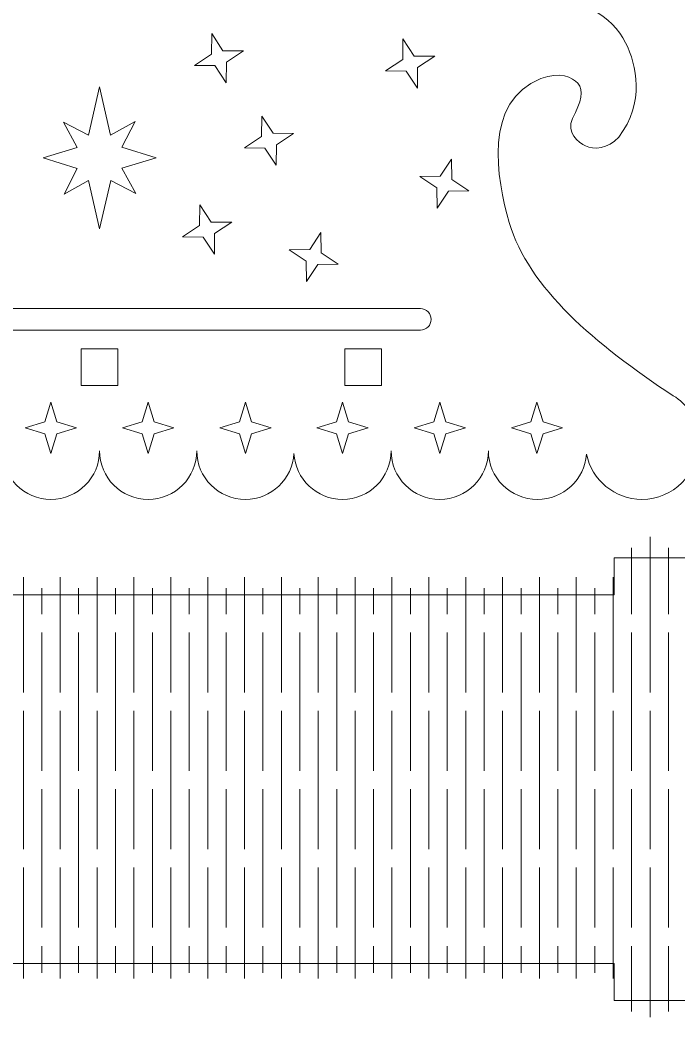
# Model space of a CAD drawing. Header units: centimetres. Extents: x -26.6 to 12.2, y -18.7 to 5.2.
# Drawn here: x -5.22 to 1.93, y -18.65 to -7.83 of the extents above; entities that cross this region are included whole.
import ezdxf

# ---------------------------------------------------------------- set-up
doc = ezdxf.new("R2010")
doc.units = ezdxf.units.CM
doc.header["$MEASUREMENT"] = 0
doc.layers.add('layer 1', color=7, linetype='Continuous')

msp = doc.modelspace()

# ---------------------------------------------------------------- linework, layer by layer
at = {"layer": 'layer 1', "color": 250, "lineweight": 9}
for points, knots in [([(0.82512, -6.58229), (0.82512, -6.58229), (1.12589, -6.84598), (1.12589, -6.84598), (1.12589, -6.84598), (2.14055, -5.68864), (2.79427, -4.2069), (2.91123, -2.57661), (2.91123, -2.57661), (2.91123, -2.57661), (2.51225, -2.54798), (2.51225, -2.54798), (2.51225, -2.54798), (2.5241, -2.38286), (2.53014, -2.21612), (2.53014, -2.04798), (2.53014, -2.04798), (2.53014, -1.87984), (2.5241, -1.7131), (2.51225, -1.54798), (2.51225, -1.54798), (2.51225, -1.54798), (2.91123, -1.51936), (2.91123, -1.51936), (2.91123, -1.51936), (2.65295, 2.08066), (-0.22256, 4.95617), (-3.82258, 5.21446), (-3.82258, 5.21446), (-3.82258, 5.21446), (-3.85121, 4.81548), (-3.85121, 4.81548), (-3.85121, 4.81548), (-4.01633, 4.82733), (-4.18307, 4.83337), (-4.35121, 4.83337), (-4.35121, 4.83337), (-4.51935, 4.83337), (-4.68609, 4.82733), (-4.85121, 4.81548), (-4.85121, 4.81548), (-4.85121, 4.81548), (-4.87984, 5.21446), (-4.87984, 5.21446), (-4.87984, 5.21446), (-8.47985, 4.95618), (-11.35537, 2.08066), (-11.61365, -1.51936), (-11.61365, -1.51936), (-11.61365, -1.51936), (-11.21468, -1.54798), (-11.21468, -1.54798), (-11.21468, -1.54798), (-11.22652, -1.7131), (-11.23256, -1.87984), (-11.23256, -2.04798), (-11.23256, -2.04798), (-11.23256, -2.21612), (-11.22652, -2.38286), (-11.21468, -2.54798), (-11.21468, -2.54798), (-11.21468, -2.54798), (-11.61365, -2.57661), (-11.61365, -2.57661), (-11.61365, -2.57661), (-11.49668, -4.2069), (-10.84297, -5.68863), (-9.82831, -6.84598), (-9.82831, -6.84598), (-9.82831, -6.84598), (-9.52754, -6.58228), (-9.52754, -6.58228), (-9.52754, -6.58228), (-9.30751, -6.83325), (-9.06953, -7.06809), (-8.81559, -7.28478), (-8.81559, -7.28478), (-8.81559, -7.28478), (-9.07524, -7.58906), (-9.07524, -7.58906), (-9.07524, -7.58906), (-9.57402, -7.57793), (-9.91177, -7.78993), (-10.05988, -8.08334), (-10.05988, -8.08334), (-10.17963, -8.32055), (-10.26996, -8.7319), (-9.9852, -9.10498), (-9.9852, -9.10498), (-9.86531, -9.23346), (-9.7124, -9.24419), (-9.62399, -9.20036), (-9.62399, -9.20036), (-9.55015, -9.16375), (-9.41104, -9.0555), (-9.48252, -8.90124), (-9.48252, -8.90124), (-9.58074, -8.72545), (-9.60731, -8.59452), (-9.54202, -8.52116), (-9.54202, -8.52116), (-9.48446, -8.45647), (-9.34488, -8.39154), (-9.14121, -8.46997), (-9.14121, -8.46997), (-8.50944, -8.71054), (-8.65949, -9.55824), (-8.79753, -10.0309), (-8.79753, -10.0309), (-9.00569, -10.7436), (-9.72816, -11.35049), (-10.57506, -11.9096), (-10.57506, -11.9096), (-10.72371, -11.98883), (-10.85043, -12.18945), (-10.85043, -12.41965), (-10.85043, -12.41965), (-10.85043, -12.75866), (-10.57561, -13.03348), (-10.2366, -13.03348), (-10.2366, -13.03348), (-9.93969, -13.03348), (-9.69201, -12.82268), (-9.63508, -12.54258), (-9.63508, -12.54258), (-9.61606, -12.81684), (-9.38523, -13.03348), (-9.10329, -13.03348), (-9.10329, -13.03348), (-8.8089, -13.03348), (-8.57024, -12.79727), (-8.57024, -12.50589), (-8.57024, -12.50589), (-8.57024, -12.79727), (-8.33403, -13.03348), (-8.04265, -13.03348), (-8.04265, -13.03348), (-7.75127, -13.03348), (-7.51506, -12.79727), (-7.51506, -12.50589), (-7.51506, -12.50589), (-7.51506, -12.79727), (-7.27886, -13.03348), (-6.98748, -13.03348), (-6.98748, -13.03348), (-6.70615, -13.03348), (-6.47623, -12.81328), (-6.46072, -12.53583), (-6.46072, -12.53583), (-6.44521, -12.81327), (-6.2153, -13.03348), (-5.93397, -13.03348), (-5.93397, -13.03348), (-5.64259, -13.03348), (-5.40638, -12.79727), (-5.40638, -12.50589), (-5.40638, -12.50589), (-5.40638, -12.79727), (-5.17017, -13.03348), (-4.8788, -13.03348), (-4.8788, -13.03348), (-4.58742, -13.03348), (-4.35121, -12.79727), (-4.35121, -12.50589), (-4.35121, -12.50589), (-4.35121, -12.79727), (-4.115, -13.03348), (-3.82362, -13.03348), (-3.82362, -13.03348), (-3.53225, -13.03348), (-3.29604, -12.79727), (-3.29604, -12.50589), (-3.29604, -12.50589), (-3.29604, -12.79727), (-3.05983, -13.03348), (-2.76845, -13.03348), (-2.76845, -13.03348), (-2.48712, -13.03348), (-2.25721, -12.81327), (-2.2417, -12.53583), (-2.2417, -12.53583), (-2.22619, -12.81328), (-1.99627, -13.03348), (-1.71494, -13.03348), (-1.71494, -13.03348), (-1.42356, -13.03348), (-1.18736, -12.79727), (-1.18736, -12.50589), (-1.18736, -12.50589), (-1.18736, -12.79727), (-0.95115, -13.03348), (-0.65977, -13.03348), (-0.65977, -13.03348), (-0.36839, -13.03348), (-0.13218, -12.79727), (-0.13218, -12.50589), (-0.13218, -12.50589), (-0.13218, -12.79727), (0.10648, -13.03348), (0.40087, -13.03348), (0.40087, -13.03348), (0.68281, -13.03348), (0.91364, -12.81684), (0.93266, -12.54258), (0.93266, -12.54258), (0.98959, -12.82268), (1.23727, -13.03348), (1.53418, -13.03348), (1.53418, -13.03348), (1.87319, -13.03348), (2.14801, -12.75866), (2.14801, -12.41965), (2.14801, -12.41965), (2.14801, -12.18945), (2.02129, -11.98883), (1.87264, -11.9096), (1.87264, -11.9096), (1.02574, -11.35049), (0.30327, -10.7436), (0.09511, -10.0309), (0.09511, -10.0309), (-0.04293, -9.55824), (-0.19298, -8.71054), (0.43879, -8.46997), (0.43879, -8.46997), (0.64246, -8.39154), (0.78204, -8.45647), (0.8396, -8.52116), (0.8396, -8.52116), (0.90489, -8.59452), (0.87832, -8.72545), (0.7801, -8.90124), (0.7801, -8.90124), (0.70862, -9.0555), (0.84773, -9.16375), (0.92157, -9.20036), (0.92157, -9.20036), (1.00998, -9.24419), (1.16289, -9.23346), (1.28278, -9.10498), (1.28278, -9.10498), (1.56754, -8.7319), (1.47721, -8.32055), (1.35746, -8.08334), (1.35746, -8.08334), (1.20935, -7.78993), (0.8716, -7.57793), (0.37282, -7.58906), (0.37282, -7.58906), (0.37282, -7.58906), (0.11317, -7.28478), (0.11317, -7.28478), (0.11317, -7.28478), (0.3671, -7.0681), (0.60509, -6.83325), (0.82512, -6.58229)], [0, 0, 0, 0, 0.01538462, 0.01538462, 0.01538462, 0.01538462, 0.03076923, 0.03076923, 0.03076923, 0.03076923, 0.04615385, 0.04615385, 0.04615385, 0.04615385, 0.06153846, 0.06153846, 0.06153846, 0.06153846, 0.07692308, 0.07692308, 0.07692308, 0.07692308, 0.09230769, 0.09230769, 0.09230769, 0.09230769, 0.10769231, 0.10769231, 0.10769231, 0.10769231, 0.12307692, 0.12307692, 0.12307692, 0.12307692, 0.13846154, 0.13846154, 0.13846154, 0.13846154, 0.15384615, 0.15384615, 0.15384615, 0.15384615, 0.16923077, 0.16923077, 0.16923077, 0.16923077, 0.18461538, 0.18461538, 0.18461538, 0.18461538, 0.2, 0.2, 0.2, 0.2, 0.21538462, 0.21538462, 0.21538462, 0.21538462, 0.23076923, 0.23076923, 0.23076923, 0.23076923, 0.24615385, 0.24615385, 0.24615385, 0.24615385, 0.26153846, 0.26153846, 0.26153846, 0.26153846, 0.27692308, 0.27692308, 0.27692308, 0.27692308, 0.29230769, 0.29230769, 0.29230769, 0.29230769, 0.30769231, 0.30769231, 0.30769231, 0.30769231, 0.32307692, 0.32307692, 0.32307692, 0.32307692, 0.33846154, 0.33846154, 0.33846154, 0.33846154, 0.35384615, 0.35384615, 0.35384615, 0.35384615, 0.36923077, 0.36923077, 0.36923077, 0.36923077, 0.38461538, 0.38461538, 0.38461538, 0.38461538, 0.4, 0.4, 0.4, 0.4, 0.41538462, 0.41538462, 0.41538462, 0.41538462, 0.43076923, 0.43076923, 0.43076923, 0.43076923, 0.44615385, 0.44615385, 0.44615385, 0.44615385, 0.46153846, 0.46153846, 0.46153846, 0.46153846, 0.47692308, 0.47692308, 0.47692308, 0.47692308, 0.49230769, 0.49230769, 0.49230769, 0.49230769, 0.50769231, 0.50769231, 0.50769231, 0.50769231, 0.52307692, 0.52307692, 0.52307692, 0.52307692, 0.53846154, 0.53846154, 0.53846154, 0.53846154, 0.55384615, 0.55384615, 0.55384615, 0.55384615, 0.56923077, 0.56923077, 0.56923077, 0.56923077, 0.58461538, 0.58461538, 0.58461538, 0.58461538, 0.6, 0.6, 0.6, 0.6, 0.61538462, 0.61538462, 0.61538462, 0.61538462, 0.63076923, 0.63076923, 0.63076923, 0.63076923, 0.64615385, 0.64615385, 0.64615385, 0.64615385, 0.66153846, 0.66153846, 0.66153846, 0.66153846, 0.67692308, 0.67692308, 0.67692308, 0.67692308, 0.69230769, 0.69230769, 0.69230769, 0.69230769, 0.70769231, 0.70769231, 0.70769231, 0.70769231, 0.72307692, 0.72307692, 0.72307692, 0.72307692, 0.73846154, 0.73846154, 0.73846154, 0.73846154, 0.75384615, 0.75384615, 0.75384615, 0.75384615, 0.76923077, 0.76923077, 0.76923077, 0.76923077, 0.78461538, 0.78461538, 0.78461538, 0.78461538, 0.8, 0.8, 0.8, 0.8, 0.81538462, 0.81538462, 0.81538462, 0.81538462, 0.83076923, 0.83076923, 0.83076923, 0.83076923, 0.84615385, 0.84615385, 0.84615385, 0.84615385, 0.86153846, 0.86153846, 0.86153846, 0.86153846, 0.87692308, 0.87692308, 0.87692308, 0.87692308, 0.89230769, 0.89230769, 0.89230769, 0.89230769, 0.90769231, 0.90769231, 0.90769231, 0.90769231, 0.92307692, 0.92307692, 0.92307692, 0.92307692, 0.93846154, 0.93846154, 0.93846154, 0.93846154, 0.95384615, 0.95384615, 0.95384615, 0.95384615, 0.96923077, 0.96923077, 0.96923077, 0.96923077, 1, 1, 1, 1]), ([(-3.13449, -7.98226), (-3.13449, -7.98226), (-3.01174, -8.16763), (-3.01174, -8.16763), (-3.01174, -8.16763), (-3.01174, -8.16763), (-2.78943, -8.17012), (-2.78943, -8.17012), (-2.78943, -8.17012), (-2.78943, -8.17012), (-2.9748, -8.29287), (-2.9748, -8.29287), (-2.9748, -8.29287), (-2.9748, -8.29287), (-2.97729, -8.51518), (-2.97729, -8.51518), (-2.97729, -8.51518), (-2.97729, -8.51518), (-3.10004, -8.32981), (-3.10004, -8.32981), (-3.10004, -8.32981), (-3.10004, -8.32981), (-3.32235, -8.32732), (-3.32235, -8.32732), (-3.32235, -8.32732), (-3.32235, -8.32732), (-3.13698, -8.20457), (-3.13698, -8.20457), (-3.13698, -8.20457), (-3.13698, -8.20457), (-3.13449, -7.98226), (-3.13449, -7.98226)], [0, 0, 0, 0, 0.11111111, 0.11111111, 0.11111111, 0.11111111, 0.22222222, 0.22222222, 0.22222222, 0.22222222, 0.33333333, 0.33333333, 0.33333333, 0.33333333, 0.44444444, 0.44444444, 0.44444444, 0.44444444, 0.55555556, 0.55555556, 0.55555556, 0.55555556, 0.66666667, 0.66666667, 0.66666667, 0.66666667, 0.77777778, 0.77777778, 0.77777778, 0.77777778, 1, 1, 1, 1]), ([(-1.05916, -8.04042), (-1.05916, -8.04042), (-0.93641, -8.22579), (-0.93641, -8.22579), (-0.93641, -8.22579), (-0.93641, -8.22579), (-0.7141, -8.22828), (-0.7141, -8.22828), (-0.7141, -8.22828), (-0.7141, -8.22828), (-0.89947, -8.35103), (-0.89947, -8.35103), (-0.89947, -8.35103), (-0.89947, -8.35103), (-0.90196, -8.57334), (-0.90196, -8.57334), (-0.90196, -8.57334), (-0.90196, -8.57334), (-1.02471, -8.38797), (-1.02471, -8.38797), (-1.02471, -8.38797), (-1.02471, -8.38797), (-1.24702, -8.38548), (-1.24702, -8.38548), (-1.24702, -8.38548), (-1.24702, -8.38548), (-1.06165, -8.26273), (-1.06165, -8.26273), (-1.06165, -8.26273), (-1.06165, -8.26273), (-1.05916, -8.04042), (-1.05916, -8.04042)], [0, 0, 0, 0, 0.11111111, 0.11111111, 0.11111111, 0.11111111, 0.22222222, 0.22222222, 0.22222222, 0.22222222, 0.33333333, 0.33333333, 0.33333333, 0.33333333, 0.44444444, 0.44444444, 0.44444444, 0.44444444, 0.55555556, 0.55555556, 0.55555556, 0.55555556, 0.66666667, 0.66666667, 0.66666667, 0.66666667, 0.77777778, 0.77777778, 0.77777778, 0.77777778, 1, 1, 1, 1]), ([(-4.59222, -9.44352), (-4.59222, -9.44352), (-4.73641, -9.72214), (-4.73641, -9.72214), (-4.73641, -9.72214), (-4.73641, -9.72214), (-4.47156, -9.57596), (-4.47156, -9.57596), (-4.47156, -9.57596), (-4.47156, -9.57596), (-4.35121, -10.09813), (-4.35121, -10.09813), (-4.35121, -10.09813), (-4.35121, -10.09813), (-4.23036, -9.57377), (-4.23036, -9.57377), (-4.23036, -9.57377), (-4.23036, -9.57377), (-3.95838, -9.71452), (-3.95838, -9.71452), (-3.95838, -9.71452), (-3.95838, -9.71452), (-4.10815, -9.44289), (-4.10815, -9.44289), (-4.10815, -9.44289), (-4.10815, -9.44289), (-3.7385, -9.32932), (-3.7385, -9.32932), (-3.7385, -9.32932), (-3.7385, -9.32932), (-4.1102, -9.21512), (-4.1102, -9.21512), (-4.1102, -9.21512), (-4.1102, -9.21512), (-3.966, -8.93649), (-3.966, -8.93649), (-3.966, -8.93649), (-3.966, -8.93649), (-4.23087, -9.08267), (-4.23087, -9.08267), (-4.23087, -9.08267), (-4.23087, -9.08267), (-4.35121, -8.56051), (-4.35121, -8.56051), (-4.35121, -8.56051), (-4.35121, -8.56051), (-4.47206, -9.08486), (-4.47206, -9.08486), (-4.47206, -9.08486), (-4.47206, -9.08486), (-4.74403, -8.94411), (-4.74403, -8.94411), (-4.74403, -8.94411), (-4.74403, -8.94411), (-4.59427, -9.21575), (-4.59427, -9.21575), (-4.59427, -9.21575), (-4.59427, -9.21575), (-4.96392, -9.32932), (-4.96392, -9.32932), (-4.96392, -9.32932), (-4.96392, -9.32932), (-4.59222, -9.44352), (-4.59222, -9.44352)], [0, 0, 0, 0, 0.05882353, 0.05882353, 0.05882353, 0.05882353, 0.11764706, 0.11764706, 0.11764706, 0.11764706, 0.17647059, 0.17647059, 0.17647059, 0.17647059, 0.23529412, 0.23529412, 0.23529412, 0.23529412, 0.29411765, 0.29411765, 0.29411765, 0.29411765, 0.35294118, 0.35294118, 0.35294118, 0.35294118, 0.41176471, 0.41176471, 0.41176471, 0.41176471, 0.47058824, 0.47058824, 0.47058824, 0.47058824, 0.52941176, 0.52941176, 0.52941176, 0.52941176, 0.58823529, 0.58823529, 0.58823529, 0.58823529, 0.64705882, 0.64705882, 0.64705882, 0.64705882, 0.70588235, 0.70588235, 0.70588235, 0.70588235, 0.76470588, 0.76470588, 0.76470588, 0.76470588, 0.82352941, 0.82352941, 0.82352941, 0.82352941, 0.88235294, 0.88235294, 0.88235294, 0.88235294, 1, 1, 1, 1]), ([(-2.59069, -8.87638), (-2.59069, -8.87638), (-2.46794, -9.06175), (-2.46794, -9.06175), (-2.46794, -9.06175), (-2.46794, -9.06175), (-2.24563, -9.06424), (-2.24563, -9.06424), (-2.24563, -9.06424), (-2.24563, -9.06424), (-2.431, -9.18699), (-2.431, -9.18699), (-2.431, -9.18699), (-2.431, -9.18699), (-2.43349, -9.4093), (-2.43349, -9.4093), (-2.43349, -9.4093), (-2.43349, -9.4093), (-2.55624, -9.22393), (-2.55624, -9.22393), (-2.55624, -9.22393), (-2.55624, -9.22393), (-2.77855, -9.22144), (-2.77855, -9.22144), (-2.77855, -9.22144), (-2.77855, -9.22144), (-2.59318, -9.09869), (-2.59318, -9.09869), (-2.59318, -9.09869), (-2.59318, -9.09869), (-2.59069, -8.87638), (-2.59069, -8.87638)], [0, 0, 0, 0, 0.11111111, 0.11111111, 0.11111111, 0.11111111, 0.22222222, 0.22222222, 0.22222222, 0.22222222, 0.33333333, 0.33333333, 0.33333333, 0.33333333, 0.44444444, 0.44444444, 0.44444444, 0.44444444, 0.55555556, 0.55555556, 0.55555556, 0.55555556, 0.66666667, 0.66666667, 0.66666667, 0.66666667, 0.77777778, 0.77777778, 0.77777778, 0.77777778, 1, 1, 1, 1]), ([(-0.53168, -9.34263), (-0.53168, -9.34263), (-0.65443, -9.528), (-0.65443, -9.528), (-0.65443, -9.528), (-0.65443, -9.528), (-0.87674, -9.53049), (-0.87674, -9.53049), (-0.87674, -9.53049), (-0.87674, -9.53049), (-0.69137, -9.65324), (-0.69137, -9.65324), (-0.69137, -9.65324), (-0.69137, -9.65324), (-0.68888, -9.87555), (-0.68888, -9.87555), (-0.68888, -9.87555), (-0.68888, -9.87555), (-0.56613, -9.69018), (-0.56613, -9.69018), (-0.56613, -9.69018), (-0.56613, -9.69018), (-0.34382, -9.68769), (-0.34382, -9.68769), (-0.34382, -9.68769), (-0.34382, -9.68769), (-0.52919, -9.56494), (-0.52919, -9.56494), (-0.52919, -9.56494), (-0.52919, -9.56494), (-0.53168, -9.34263), (-0.53168, -9.34263)], [0, 0, 0, 0, 0.11111111, 0.11111111, 0.11111111, 0.11111111, 0.22222222, 0.22222222, 0.22222222, 0.22222222, 0.33333333, 0.33333333, 0.33333333, 0.33333333, 0.44444444, 0.44444444, 0.44444444, 0.44444444, 0.55555556, 0.55555556, 0.55555556, 0.55555556, 0.66666667, 0.66666667, 0.66666667, 0.66666667, 0.77777778, 0.77777778, 0.77777778, 0.77777778, 1, 1, 1, 1]), ([(-3.26252, -9.84082), (-3.26252, -9.84082), (-3.13977, -10.02619), (-3.13977, -10.02619), (-3.13977, -10.02619), (-3.13977, -10.02619), (-2.91746, -10.02868), (-2.91746, -10.02868), (-2.91746, -10.02868), (-2.91746, -10.02868), (-3.10283, -10.15143), (-3.10283, -10.15143), (-3.10283, -10.15143), (-3.10283, -10.15143), (-3.10532, -10.37374), (-3.10532, -10.37374), (-3.10532, -10.37374), (-3.10532, -10.37374), (-3.22807, -10.18837), (-3.22807, -10.18837), (-3.22807, -10.18837), (-3.22807, -10.18837), (-3.45038, -10.18588), (-3.45038, -10.18588), (-3.45038, -10.18588), (-3.45038, -10.18588), (-3.26501, -10.06313), (-3.26501, -10.06313), (-3.26501, -10.06313), (-3.26501, -10.06313), (-3.26252, -9.84082), (-3.26252, -9.84082)], [0, 0, 0, 0, 0.11111111, 0.11111111, 0.11111111, 0.11111111, 0.22222222, 0.22222222, 0.22222222, 0.22222222, 0.33333333, 0.33333333, 0.33333333, 0.33333333, 0.44444444, 0.44444444, 0.44444444, 0.44444444, 0.55555556, 0.55555556, 0.55555556, 0.55555556, 0.66666667, 0.66666667, 0.66666667, 0.66666667, 0.77777778, 0.77777778, 0.77777778, 0.77777778, 1, 1, 1, 1]), ([(-1.94835, -10.13768), (-1.94835, -10.13768), (-2.0711, -10.32305), (-2.0711, -10.32305), (-2.0711, -10.32305), (-2.0711, -10.32305), (-2.29341, -10.32554), (-2.29341, -10.32554), (-2.29341, -10.32554), (-2.29341, -10.32554), (-2.10804, -10.44829), (-2.10804, -10.44829), (-2.10804, -10.44829), (-2.10804, -10.44829), (-2.10555, -10.6706), (-2.10555, -10.6706), (-2.10555, -10.6706), (-2.10555, -10.6706), (-1.9828, -10.48523), (-1.9828, -10.48523), (-1.9828, -10.48523), (-1.9828, -10.48523), (-1.76049, -10.48274), (-1.76049, -10.48274), (-1.76049, -10.48274), (-1.76049, -10.48274), (-1.94586, -10.35999), (-1.94586, -10.35999), (-1.94586, -10.35999), (-1.94586, -10.35999), (-1.94835, -10.13768), (-1.94835, -10.13768)], [0, 0, 0, 0, 0.11111111, 0.11111111, 0.11111111, 0.11111111, 0.22222222, 0.22222222, 0.22222222, 0.22222222, 0.33333333, 0.33333333, 0.33333333, 0.33333333, 0.44444444, 0.44444444, 0.44444444, 0.44444444, 0.55555556, 0.55555556, 0.55555556, 0.55555556, 0.66666667, 0.66666667, 0.66666667, 0.66666667, 0.77777778, 0.77777778, 0.77777778, 0.77777778, 1, 1, 1, 1]), ([(-7.83316, -10.96455), (-7.83316, -10.96455), (-0.86926, -10.96455), (-0.86926, -10.96455), (-0.86926, -10.96455), (-0.80523, -10.96455), (-0.75285, -11.01693), (-0.75285, -11.08096), (-0.75285, -11.08096), (-0.75285, -11.145), (-0.80523, -11.19738), (-0.86926, -11.19738), (-0.86926, -11.19738), (-0.86926, -11.19738), (-7.83316, -11.19738), (-7.83316, -11.19738), (-7.83316, -11.19738), (-7.89719, -11.19738), (-7.94957, -11.145), (-7.94957, -11.08096), (-7.94957, -11.08096), (-7.94957, -11.01693), (-7.89719, -10.96455), (-7.83316, -10.96455)], [0, 0, 0, 0, 0.14285714, 0.14285714, 0.14285714, 0.14285714, 0.28571429, 0.28571429, 0.28571429, 0.28571429, 0.42857143, 0.42857143, 0.42857143, 0.42857143, 0.57142857, 0.57142857, 0.57142857, 0.57142857, 0.71428571, 0.71428571, 0.71428571, 0.71428571, 1, 1, 1, 1]), ([(-4.55121, -11.39942), (-4.55121, -11.39942), (-4.15121, -11.39942), (-4.15121, -11.39942), (-4.15121, -11.39942), (-4.15121, -11.39942), (-4.15121, -11.79942), (-4.15121, -11.79942), (-4.15121, -11.79942), (-4.15121, -11.79942), (-4.55121, -11.79942), (-4.55121, -11.79942), (-4.55121, -11.79942), (-4.55121, -11.79942), (-4.55121, -11.39942), (-4.55121, -11.39942)], [0, 0, 0, 0, 0.2, 0.2, 0.2, 0.2, 0.4, 0.4, 0.4, 0.4, 0.6, 0.6, 0.6, 0.6, 1, 1, 1, 1]), ([(-1.69047, -11.39942), (-1.69047, -11.39942), (-1.29047, -11.39942), (-1.29047, -11.39942), (-1.29047, -11.39942), (-1.29047, -11.39942), (-1.29047, -11.79942), (-1.29047, -11.79942), (-1.29047, -11.79942), (-1.29047, -11.79942), (-1.69047, -11.79942), (-1.69047, -11.79942), (-1.69047, -11.79942), (-1.69047, -11.79942), (-1.69047, -11.39942), (-1.69047, -11.39942)], [0, 0, 0, 0, 0.2, 0.2, 0.2, 0.2, 0.4, 0.4, 0.4, 0.4, 0.6, 0.6, 0.6, 0.6, 1, 1, 1, 1]), ([(-4.87879, -11.97831), (-4.87879, -11.97831), (-4.8135, -12.19083), (-4.8135, -12.19083), (-4.8135, -12.19083), (-4.8135, -12.19083), (-4.60098, -12.25612), (-4.60098, -12.25612), (-4.60098, -12.25612), (-4.60098, -12.25612), (-4.8135, -12.32141), (-4.8135, -12.32141), (-4.8135, -12.32141), (-4.8135, -12.32141), (-4.87879, -12.53393), (-4.87879, -12.53393), (-4.87879, -12.53393), (-4.87879, -12.53393), (-4.94408, -12.32141), (-4.94408, -12.32141), (-4.94408, -12.32141), (-4.94408, -12.32141), (-5.1566, -12.25612), (-5.1566, -12.25612), (-5.1566, -12.25612), (-5.1566, -12.25612), (-4.94408, -12.19083), (-4.94408, -12.19083), (-4.94408, -12.19083), (-4.94408, -12.19083), (-4.87879, -11.97831), (-4.87879, -11.97831)], [0, 0, 0, 0, 0.11111111, 0.11111111, 0.11111111, 0.11111111, 0.22222222, 0.22222222, 0.22222222, 0.22222222, 0.33333333, 0.33333333, 0.33333333, 0.33333333, 0.44444444, 0.44444444, 0.44444444, 0.44444444, 0.55555556, 0.55555556, 0.55555556, 0.55555556, 0.66666667, 0.66666667, 0.66666667, 0.66666667, 0.77777778, 0.77777778, 0.77777778, 0.77777778, 1, 1, 1, 1]), ([(-3.82363, -11.97831), (-3.82363, -11.97831), (-3.88892, -12.19083), (-3.88892, -12.19083), (-3.88892, -12.19083), (-3.88892, -12.19083), (-4.10144, -12.25612), (-4.10144, -12.25612), (-4.10144, -12.25612), (-4.10144, -12.25612), (-3.88892, -12.32141), (-3.88892, -12.32141), (-3.88892, -12.32141), (-3.88892, -12.32141), (-3.82363, -12.53393), (-3.82363, -12.53393), (-3.82363, -12.53393), (-3.82363, -12.53393), (-3.75834, -12.32141), (-3.75834, -12.32141), (-3.75834, -12.32141), (-3.75834, -12.32141), (-3.54582, -12.25612), (-3.54582, -12.25612), (-3.54582, -12.25612), (-3.54582, -12.25612), (-3.75834, -12.19083), (-3.75834, -12.19083), (-3.75834, -12.19083), (-3.75834, -12.19083), (-3.82363, -11.97831), (-3.82363, -11.97831)], [0, 0, 0, 0, 0.11111111, 0.11111111, 0.11111111, 0.11111111, 0.22222222, 0.22222222, 0.22222222, 0.22222222, 0.33333333, 0.33333333, 0.33333333, 0.33333333, 0.44444444, 0.44444444, 0.44444444, 0.44444444, 0.55555556, 0.55555556, 0.55555556, 0.55555556, 0.66666667, 0.66666667, 0.66666667, 0.66666667, 0.77777778, 0.77777778, 0.77777778, 0.77777778, 1, 1, 1, 1]), ([(-2.76845, -11.97831), (-2.76845, -11.97831), (-2.83374, -12.19083), (-2.83374, -12.19083), (-2.83374, -12.19083), (-2.83374, -12.19083), (-3.04626, -12.25612), (-3.04626, -12.25612), (-3.04626, -12.25612), (-3.04626, -12.25612), (-2.83374, -12.32141), (-2.83374, -12.32141), (-2.83374, -12.32141), (-2.83374, -12.32141), (-2.76845, -12.53393), (-2.76845, -12.53393), (-2.76845, -12.53393), (-2.76845, -12.53393), (-2.70316, -12.32141), (-2.70316, -12.32141), (-2.70316, -12.32141), (-2.70316, -12.32141), (-2.49064, -12.25612), (-2.49064, -12.25612), (-2.49064, -12.25612), (-2.49064, -12.25612), (-2.70316, -12.19083), (-2.70316, -12.19083), (-2.70316, -12.19083), (-2.70316, -12.19083), (-2.76845, -11.97831), (-2.76845, -11.97831)], [0, 0, 0, 0, 0.11111111, 0.11111111, 0.11111111, 0.11111111, 0.22222222, 0.22222222, 0.22222222, 0.22222222, 0.33333333, 0.33333333, 0.33333333, 0.33333333, 0.44444444, 0.44444444, 0.44444444, 0.44444444, 0.55555556, 0.55555556, 0.55555556, 0.55555556, 0.66666667, 0.66666667, 0.66666667, 0.66666667, 0.77777778, 0.77777778, 0.77777778, 0.77777778, 1, 1, 1, 1]), ([(-1.71494, -11.97831), (-1.71494, -11.97831), (-1.78023, -12.19083), (-1.78023, -12.19083), (-1.78023, -12.19083), (-1.78023, -12.19083), (-1.99275, -12.25612), (-1.99275, -12.25612), (-1.99275, -12.25612), (-1.99275, -12.25612), (-1.78023, -12.32141), (-1.78023, -12.32141), (-1.78023, -12.32141), (-1.78023, -12.32141), (-1.71494, -12.53393), (-1.71494, -12.53393), (-1.71494, -12.53393), (-1.71494, -12.53393), (-1.64965, -12.32141), (-1.64965, -12.32141), (-1.64965, -12.32141), (-1.64965, -12.32141), (-1.43713, -12.25612), (-1.43713, -12.25612), (-1.43713, -12.25612), (-1.43713, -12.25612), (-1.64965, -12.19083), (-1.64965, -12.19083), (-1.64965, -12.19083), (-1.64965, -12.19083), (-1.71494, -11.97831), (-1.71494, -11.97831)], [0, 0, 0, 0, 0.11111111, 0.11111111, 0.11111111, 0.11111111, 0.22222222, 0.22222222, 0.22222222, 0.22222222, 0.33333333, 0.33333333, 0.33333333, 0.33333333, 0.44444444, 0.44444444, 0.44444444, 0.44444444, 0.55555556, 0.55555556, 0.55555556, 0.55555556, 0.66666667, 0.66666667, 0.66666667, 0.66666667, 0.77777778, 0.77777778, 0.77777778, 0.77777778, 1, 1, 1, 1]), ([(-0.65977, -11.97831), (-0.65977, -11.97831), (-0.72506, -12.19083), (-0.72506, -12.19083), (-0.72506, -12.19083), (-0.72506, -12.19083), (-0.93758, -12.25612), (-0.93758, -12.25612), (-0.93758, -12.25612), (-0.93758, -12.25612), (-0.72506, -12.32141), (-0.72506, -12.32141), (-0.72506, -12.32141), (-0.72506, -12.32141), (-0.65977, -12.53393), (-0.65977, -12.53393), (-0.65977, -12.53393), (-0.65977, -12.53393), (-0.59448, -12.32141), (-0.59448, -12.32141), (-0.59448, -12.32141), (-0.59448, -12.32141), (-0.38196, -12.25612), (-0.38196, -12.25612), (-0.38196, -12.25612), (-0.38196, -12.25612), (-0.59448, -12.19083), (-0.59448, -12.19083), (-0.59448, -12.19083), (-0.59448, -12.19083), (-0.65977, -11.97831), (-0.65977, -11.97831)], [0, 0, 0, 0, 0.11111111, 0.11111111, 0.11111111, 0.11111111, 0.22222222, 0.22222222, 0.22222222, 0.22222222, 0.33333333, 0.33333333, 0.33333333, 0.33333333, 0.44444444, 0.44444444, 0.44444444, 0.44444444, 0.55555556, 0.55555556, 0.55555556, 0.55555556, 0.66666667, 0.66666667, 0.66666667, 0.66666667, 0.77777778, 0.77777778, 0.77777778, 0.77777778, 1, 1, 1, 1]), ([(0.3954, -11.97831), (0.3954, -11.97831), (0.33011, -12.19083), (0.33011, -12.19083), (0.33011, -12.19083), (0.33011, -12.19083), (0.11759, -12.25612), (0.11759, -12.25612), (0.11759, -12.25612), (0.11759, -12.25612), (0.33011, -12.32141), (0.33011, -12.32141), (0.33011, -12.32141), (0.33011, -12.32141), (0.3954, -12.53393), (0.3954, -12.53393), (0.3954, -12.53393), (0.3954, -12.53393), (0.46069, -12.32141), (0.46069, -12.32141), (0.46069, -12.32141), (0.46069, -12.32141), (0.67321, -12.25612), (0.67321, -12.25612), (0.67321, -12.25612), (0.67321, -12.25612), (0.46069, -12.19083), (0.46069, -12.19083), (0.46069, -12.19083), (0.46069, -12.19083), (0.3954, -11.97831), (0.3954, -11.97831)], [0, 0, 0, 0, 0.11111111, 0.11111111, 0.11111111, 0.11111111, 0.22222222, 0.22222222, 0.22222222, 0.22222222, 0.33333333, 0.33333333, 0.33333333, 0.33333333, 0.44444444, 0.44444444, 0.44444444, 0.44444444, 0.55555556, 0.55555556, 0.55555556, 0.55555556, 0.66666667, 0.66666667, 0.66666667, 0.66666667, 0.77777778, 0.77777778, 0.77777778, 0.77777778, 1, 1, 1, 1]), ([(-25.59838, -18.06785), (-25.59838, -18.06785), (-25.59838, -18.46785), (-25.59838, -18.46785), (-25.59838, -18.46785), (-25.59838, -18.46785), (-26.62838, -18.46785), (-26.62838, -18.46785), (-26.62838, -18.46785), (-26.62838, -18.46785), (-26.62838, -18.06785), (-26.62838, -18.06785), (-26.62838, -18.06785), (-26.62838, -18.06785), (-26.62838, -14.06785), (-26.62838, -14.06785), (-26.62838, -14.06785), (-26.62838, -14.06785), (-26.62838, -13.66785), (-26.62838, -13.66785), (-26.62838, -13.66785), (-26.62838, -13.66785), (-25.59838, -13.66785), (-25.59838, -13.66785), (-25.59838, -13.66785), (-25.59838, -13.66785), (-25.59838, -14.06785), (-25.59838, -14.06785), (-25.59838, -14.06785), (-25.59838, -14.06785), (-21.01808, -14.06785), (-21.01808, -14.06785), (-21.01808, -14.06785), (-21.01808, -14.06785), (-21.01808, -13.66785), (-21.01808, -13.66785), (-21.01808, -13.66785), (-21.01808, -13.66785), (-19.98858, -13.66785), (-19.98858, -13.66785), (-19.98858, -13.66785), (-19.98858, -13.66785), (-19.98858, -14.06785), (-19.98858, -14.06785), (-19.98858, -14.06785), (-19.98858, -14.06785), (-9.89273, -14.06785), (-9.89273, -14.06785), (-9.89273, -14.06785), (-9.89273, -14.06785), (-9.89273, -13.66785), (-9.89273, -13.66785), (-9.89273, -13.66785), (-9.89273, -13.66785), (-8.86323, -13.66785), (-8.86323, -13.66785), (-8.86323, -13.66785), (-8.86323, -13.66785), (-8.86323, -14.06785), (-8.86323, -14.06785), (-8.86323, -14.06785), (-8.86323, -14.06785), (1.23262, -14.06785), (1.23262, -14.06785), (1.23262, -14.06785), (1.23262, -14.06785), (1.23262, -13.66785), (1.23262, -13.66785), (1.23262, -13.66785), (1.23262, -13.66785), (2.26212, -13.66785), (2.26212, -13.66785), (2.26212, -13.66785), (2.26212, -13.66785), (2.26212, -14.06785), (2.26212, -14.06785), (2.26212, -14.06785), (2.26212, -14.06785), (6.84242, -14.06785), (6.84242, -14.06785), (6.84242, -14.06785), (6.84242, -14.06785), (6.84242, -13.66785), (6.84242, -13.66785), (6.84242, -13.66785), (6.84242, -13.66785), (7.87242, -13.66785), (7.87242, -13.66785), (7.87242, -13.66785), (7.87242, -13.66785), (7.87242, -14.06785), (7.87242, -14.06785), (7.87242, -14.06785), (7.87242, -14.06785), (7.87242, -18.06785), (7.87242, -18.06785), (7.87242, -18.06785), (7.87242, -18.06785), (7.87242, -18.46785), (7.87242, -18.46785), (7.87242, -18.46785), (7.87242, -18.46785), (6.84242, -18.46785), (6.84242, -18.46785), (6.84242, -18.46785), (6.84242, -18.46785), (6.84242, -18.06785), (6.84242, -18.06785), (6.84242, -18.06785), (6.84242, -18.06785), (2.26212, -18.06785), (2.26212, -18.06785), (2.26212, -18.06785), (2.26212, -18.06785), (2.26212, -18.46785), (2.26212, -18.46785), (2.26212, -18.46785), (2.26212, -18.46785), (1.23262, -18.46785), (1.23262, -18.46785), (1.23262, -18.46785), (1.23262, -18.46785), (1.23262, -18.06785), (1.23262, -18.06785), (1.23262, -18.06785), (1.23262, -18.06785), (-8.86323, -18.06785), (-8.86323, -18.06785), (-8.86323, -18.06785), (-8.86323, -18.06785), (-8.86323, -18.46785), (-8.86323, -18.46785), (-8.86323, -18.46785), (-8.86323, -18.46785), (-9.89273, -18.46785), (-9.89273, -18.46785), (-9.89273, -18.46785), (-9.89273, -18.46785), (-9.89273, -18.06785), (-9.89273, -18.06785), (-9.89273, -18.06785), (-9.89273, -18.06785), (-19.98858, -18.06785), (-19.98858, -18.06785), (-19.98858, -18.06785), (-19.98858, -18.06785), (-19.98858, -18.46785), (-19.98858, -18.46785), (-19.98858, -18.46785), (-19.98858, -18.46785), (-21.01808, -18.46785), (-21.01808, -18.46785), (-21.01808, -18.46785), (-21.01808, -18.46785), (-21.01808, -18.06785), (-21.01808, -18.06785), (-21.01808, -18.06785), (-21.01808, -18.06785), (-25.59838, -18.06785), (-25.59838, -18.06785)], [0, 0, 0, 0, 0.02439024, 0.02439024, 0.02439024, 0.02439024, 0.04878049, 0.04878049, 0.04878049, 0.04878049, 0.07317073, 0.07317073, 0.07317073, 0.07317073, 0.09756098, 0.09756098, 0.09756098, 0.09756098, 0.12195122, 0.12195122, 0.12195122, 0.12195122, 0.14634146, 0.14634146, 0.14634146, 0.14634146, 0.17073171, 0.17073171, 0.17073171, 0.17073171, 0.19512195, 0.19512195, 0.19512195, 0.19512195, 0.2195122, 0.2195122, 0.2195122, 0.2195122, 0.24390244, 0.24390244, 0.24390244, 0.24390244, 0.26829268, 0.26829268, 0.26829268, 0.26829268, 0.29268293, 0.29268293, 0.29268293, 0.29268293, 0.31707317, 0.31707317, 0.31707317, 0.31707317, 0.34146341, 0.34146341, 0.34146341, 0.34146341, 0.36585366, 0.36585366, 0.36585366, 0.36585366, 0.3902439, 0.3902439, 0.3902439, 0.3902439, 0.41463415, 0.41463415, 0.41463415, 0.41463415, 0.43902439, 0.43902439, 0.43902439, 0.43902439, 0.46341463, 0.46341463, 0.46341463, 0.46341463, 0.48780488, 0.48780488, 0.48780488, 0.48780488, 0.51219512, 0.51219512, 0.51219512, 0.51219512, 0.53658537, 0.53658537, 0.53658537, 0.53658537, 0.56097561, 0.56097561, 0.56097561, 0.56097561, 0.58536585, 0.58536585, 0.58536585, 0.58536585, 0.6097561, 0.6097561, 0.6097561, 0.6097561, 0.63414634, 0.63414634, 0.63414634, 0.63414634, 0.65853659, 0.65853659, 0.65853659, 0.65853659, 0.68292683, 0.68292683, 0.68292683, 0.68292683, 0.70731707, 0.70731707, 0.70731707, 0.70731707, 0.73170732, 0.73170732, 0.73170732, 0.73170732, 0.75609756, 0.75609756, 0.75609756, 0.75609756, 0.7804878, 0.7804878, 0.7804878, 0.7804878, 0.80487805, 0.80487805, 0.80487805, 0.80487805, 0.82926829, 0.82926829, 0.82926829, 0.82926829, 0.85365854, 0.85365854, 0.85365854, 0.85365854, 0.87804878, 0.87804878, 0.87804878, 0.87804878, 0.90243902, 0.90243902, 0.90243902, 0.90243902, 0.92682927, 0.92682927, 0.92682927, 0.92682927, 0.95121951, 0.95121951, 0.95121951, 0.95121951, 1, 1, 1, 1])]:
    msp.add_open_spline(points, degree=3, knots=knots, dxfattribs=at)
at = {"layer": 'layer 1', "color": 242, "lineweight": 9}
for points in [[(1.62202, -15.12671), (1.62202, -15.12671), (1.62202, -13.44015), (1.62202, -13.44015)], [(1.42202, -14.27671), (1.42202, -14.27671), (1.42202, -13.55787), (1.42202, -13.55787)], [(1.82202, -14.27671), (1.82202, -14.27671), (1.82202, -13.55787), (1.82202, -13.55787)], [(-5.17798, -15.12671), (-5.17798, -15.12671), (-5.17798, -13.87671), (-5.17798, -13.87671)], [(-4.77798, -15.12671), (-4.77798, -15.12671), (-4.77798, -13.87671), (-4.77798, -13.87671)], [(-4.37798, -15.12671), (-4.37798, -15.12671), (-4.37798, -13.87671), (-4.37798, -13.87671)], [(-3.97798, -15.12671), (-3.97798, -15.12671), (-3.97798, -13.87671), (-3.97798, -13.87671)], [(-3.57798, -15.12671), (-3.57798, -15.12671), (-3.57798, -13.87671), (-3.57798, -13.87671)], [(-3.17798, -15.12671), (-3.17798, -15.12671), (-3.17798, -13.87671), (-3.17798, -13.87671)], [(-2.77798, -15.12671), (-2.77798, -15.12671), (-2.77798, -13.87671), (-2.77798, -13.87671)], [(-2.37798, -15.12671), (-2.37798, -15.12671), (-2.37798, -13.87671), (-2.37798, -13.87671)], [(-1.97798, -15.12671), (-1.97798, -15.12671), (-1.97798, -13.87671), (-1.97798, -13.87671)], [(-1.57798, -15.12671), (-1.57798, -15.12671), (-1.57798, -13.87671), (-1.57798, -13.87671)], [(-1.17798, -15.12671), (-1.17798, -15.12671), (-1.17798, -13.87671), (-1.17798, -13.87671)], [(-0.77798, -15.12671), (-0.77798, -15.12671), (-0.77798, -13.87671), (-0.77798, -13.87671)], [(-0.37798, -15.12671), (-0.37798, -15.12671), (-0.37798, -13.87671), (-0.37798, -13.87671)], [(0.02202, -15.12671), (0.02202, -15.12671), (0.02202, -13.87671), (0.02202, -13.87671)], [(0.42202, -15.12671), (0.42202, -15.12671), (0.42202, -13.87671), (0.42202, -13.87671)], [(0.82202, -15.12671), (0.82202, -15.12671), (0.82202, -13.87671), (0.82202, -13.87671)], [(1.22202, -15.12671), (1.22202, -15.12671), (1.22202, -13.87671), (1.22202, -13.87671)], [(-4.97798, -14.27671), (-4.97798, -14.27671), (-4.97798, -13.99443), (-4.97798, -13.99443)], [(-4.57798, -14.27671), (-4.57798, -14.27671), (-4.57798, -13.99443), (-4.57798, -13.99443)], [(-4.17798, -14.27671), (-4.17798, -14.27671), (-4.17798, -13.99443), (-4.17798, -13.99443)], [(-3.77798, -14.27671), (-3.77798, -14.27671), (-3.77798, -13.99443), (-3.77798, -13.99443)], [(-3.37798, -14.27671), (-3.37798, -14.27671), (-3.37798, -13.99443), (-3.37798, -13.99443)], [(-2.97798, -14.27671), (-2.97798, -14.27671), (-2.97798, -13.99443), (-2.97798, -13.99443)], [(-2.57798, -14.27671), (-2.57798, -14.27671), (-2.57798, -13.99443), (-2.57798, -13.99443)], [(-2.17798, -14.27671), (-2.17798, -14.27671), (-2.17798, -13.99443), (-2.17798, -13.99443)], [(-1.77798, -14.27671), (-1.77798, -14.27671), (-1.77798, -13.99443), (-1.77798, -13.99443)], [(-1.37798, -14.27671), (-1.37798, -14.27671), (-1.37798, -13.99443), (-1.37798, -13.99443)], [(-0.97798, -14.27671), (-0.97798, -14.27671), (-0.97798, -13.99443), (-0.97798, -13.99443)], [(-0.57798, -14.27671), (-0.57798, -14.27671), (-0.57798, -13.99443), (-0.57798, -13.99443)], [(-0.17798, -14.27671), (-0.17798, -14.27671), (-0.17798, -13.99443), (-0.17798, -13.99443)], [(0.22202, -14.27671), (0.22202, -14.27671), (0.22202, -13.99443), (0.22202, -13.99443)], [(0.62202, -14.27671), (0.62202, -14.27671), (0.62202, -13.99443), (0.62202, -13.99443)], [(1.02202, -14.27671), (1.02202, -14.27671), (1.02202, -13.99443), (1.02202, -13.99443)], [(-4.97798, -15.97671), (-4.97798, -15.97671), (-4.97798, -14.47671), (-4.97798, -14.47671)], [(-4.57798, -15.97671), (-4.57798, -15.97671), (-4.57798, -14.47671), (-4.57798, -14.47671)], [(-4.17798, -15.97671), (-4.17798, -15.97671), (-4.17798, -14.47671), (-4.17798, -14.47671)], [(-3.77798, -15.97671), (-3.77798, -15.97671), (-3.77798, -14.47671), (-3.77798, -14.47671)], [(-3.37798, -15.97671), (-3.37798, -15.97671), (-3.37798, -14.47671), (-3.37798, -14.47671)], [(-2.97798, -15.97671), (-2.97798, -15.97671), (-2.97798, -14.47671), (-2.97798, -14.47671)], [(-2.57798, -15.97671), (-2.57798, -15.97671), (-2.57798, -14.47671), (-2.57798, -14.47671)], [(-2.17798, -15.97671), (-2.17798, -15.97671), (-2.17798, -14.47671), (-2.17798, -14.47671)], [(-1.77798, -15.97671), (-1.77798, -15.97671), (-1.77798, -14.47671), (-1.77798, -14.47671)], [(-1.37798, -15.97671), (-1.37798, -15.97671), (-1.37798, -14.47671), (-1.37798, -14.47671)], [(-0.97798, -15.97671), (-0.97798, -15.97671), (-0.97798, -14.47671), (-0.97798, -14.47671)], [(-0.57798, -15.97671), (-0.57798, -15.97671), (-0.57798, -14.47671), (-0.57798, -14.47671)], [(-0.17798, -15.97671), (-0.17798, -15.97671), (-0.17798, -14.47671), (-0.17798, -14.47671)], [(0.22202, -15.97671), (0.22202, -15.97671), (0.22202, -14.47671), (0.22202, -14.47671)], [(0.62202, -15.97671), (0.62202, -15.97671), (0.62202, -14.47671), (0.62202, -14.47671)], [(1.02202, -15.97671), (1.02202, -15.97671), (1.02202, -14.47671), (1.02202, -14.47671)], [(1.42202, -15.97671), (1.42202, -15.97671), (1.42202, -14.47671), (1.42202, -14.47671)], [(1.82202, -15.97671), (1.82202, -15.97671), (1.82202, -14.47671), (1.82202, -14.47671)], [(-5.17798, -16.82671), (-5.17798, -16.82671), (-5.17798, -15.32671), (-5.17798, -15.32671)], [(-4.77798, -16.82671), (-4.77798, -16.82671), (-4.77798, -15.32671), (-4.77798, -15.32671)], [(-4.37798, -16.82671), (-4.37798, -16.82671), (-4.37798, -15.32671), (-4.37798, -15.32671)], [(-3.97798, -16.82671), (-3.97798, -16.82671), (-3.97798, -15.32671), (-3.97798, -15.32671)], [(-3.57798, -16.82671), (-3.57798, -16.82671), (-3.57798, -15.32671), (-3.57798, -15.32671)], [(-3.17798, -16.82671), (-3.17798, -16.82671), (-3.17798, -15.32671), (-3.17798, -15.32671)], [(-2.77798, -16.82671), (-2.77798, -16.82671), (-2.77798, -15.32671), (-2.77798, -15.32671)], [(-2.37798, -16.82671), (-2.37798, -16.82671), (-2.37798, -15.32671), (-2.37798, -15.32671)], [(-1.97798, -16.82671), (-1.97798, -16.82671), (-1.97798, -15.32671), (-1.97798, -15.32671)], [(-1.57798, -16.82671), (-1.57798, -16.82671), (-1.57798, -15.32671), (-1.57798, -15.32671)], [(-1.17798, -16.82671), (-1.17798, -16.82671), (-1.17798, -15.32671), (-1.17798, -15.32671)], [(-0.77798, -16.82671), (-0.77798, -16.82671), (-0.77798, -15.32671), (-0.77798, -15.32671)], [(-0.37798, -16.82671), (-0.37798, -16.82671), (-0.37798, -15.32671), (-0.37798, -15.32671)], [(0.02202, -16.82671), (0.02202, -16.82671), (0.02202, -15.32671), (0.02202, -15.32671)], [(0.42202, -16.82671), (0.42202, -16.82671), (0.42202, -15.32671), (0.42202, -15.32671)], [(0.82202, -16.82671), (0.82202, -16.82671), (0.82202, -15.32671), (0.82202, -15.32671)], [(1.22202, -16.82671), (1.22202, -16.82671), (1.22202, -15.32671), (1.22202, -15.32671)], [(1.62202, -16.82671), (1.62202, -16.82671), (1.62202, -15.32671), (1.62202, -15.32671)], [(-4.97798, -17.67671), (-4.97798, -17.67671), (-4.97798, -16.17671), (-4.97798, -16.17671)], [(-4.57798, -17.67671), (-4.57798, -17.67671), (-4.57798, -16.17671), (-4.57798, -16.17671)], [(-4.17798, -17.67671), (-4.17798, -17.67671), (-4.17798, -16.17671), (-4.17798, -16.17671)], [(-3.77798, -17.67671), (-3.77798, -17.67671), (-3.77798, -16.17671), (-3.77798, -16.17671)], [(-3.37798, -17.67671), (-3.37798, -17.67671), (-3.37798, -16.17671), (-3.37798, -16.17671)], [(-2.97798, -17.67671), (-2.97798, -17.67671), (-2.97798, -16.17671), (-2.97798, -16.17671)], [(-2.57798, -17.67671), (-2.57798, -17.67671), (-2.57798, -16.17671), (-2.57798, -16.17671)], [(-2.17798, -17.67671), (-2.17798, -17.67671), (-2.17798, -16.17671), (-2.17798, -16.17671)], [(-1.77798, -17.67671), (-1.77798, -17.67671), (-1.77798, -16.17671), (-1.77798, -16.17671)], [(-1.37798, -17.67671), (-1.37798, -17.67671), (-1.37798, -16.17671), (-1.37798, -16.17671)], [(-0.97798, -17.67671), (-0.97798, -17.67671), (-0.97798, -16.17671), (-0.97798, -16.17671)], [(-0.57798, -17.67671), (-0.57798, -17.67671), (-0.57798, -16.17671), (-0.57798, -16.17671)], [(-0.17798, -17.67671), (-0.17798, -17.67671), (-0.17798, -16.17671), (-0.17798, -16.17671)], [(0.22202, -17.67671), (0.22202, -17.67671), (0.22202, -16.17671), (0.22202, -16.17671)], [(0.62202, -17.67671), (0.62202, -17.67671), (0.62202, -16.17671), (0.62202, -16.17671)], [(1.02202, -17.67671), (1.02202, -17.67671), (1.02202, -16.17671), (1.02202, -16.17671)], [(1.42202, -17.67671), (1.42202, -17.67671), (1.42202, -16.17671), (1.42202, -16.17671)], [(1.82202, -17.67671), (1.82202, -17.67671), (1.82202, -16.17671), (1.82202, -16.17671)], [(-5.17798, -18.22897), (-5.17798, -18.22897), (-5.17798, -17.02671), (-5.17798, -17.02671)], [(-4.77798, -18.22897), (-4.77798, -18.22897), (-4.77798, -17.02671), (-4.77798, -17.02671)], [(-4.37798, -18.22897), (-4.37798, -18.22897), (-4.37798, -17.02671), (-4.37798, -17.02671)], [(-3.97798, -18.22897), (-3.97798, -18.22897), (-3.97798, -17.02671), (-3.97798, -17.02671)], [(-3.57798, -18.22897), (-3.57798, -18.22897), (-3.57798, -17.02671), (-3.57798, -17.02671)], [(-3.17798, -18.22897), (-3.17798, -18.22897), (-3.17798, -17.02671), (-3.17798, -17.02671)], [(-2.77798, -18.22897), (-2.77798, -18.22897), (-2.77798, -17.02671), (-2.77798, -17.02671)], [(-2.37798, -18.22897), (-2.37798, -18.22897), (-2.37798, -17.02671), (-2.37798, -17.02671)], [(-1.97798, -18.22897), (-1.97798, -18.22897), (-1.97798, -17.02671), (-1.97798, -17.02671)], [(-1.57798, -18.22897), (-1.57798, -18.22897), (-1.57798, -17.02671), (-1.57798, -17.02671)], [(-1.17798, -18.22897), (-1.17798, -18.22897), (-1.17798, -17.02671), (-1.17798, -17.02671)], [(-0.77798, -18.22897), (-0.77798, -18.22897), (-0.77798, -17.02671), (-0.77798, -17.02671)], [(-0.37798, -18.22897), (-0.37798, -18.22897), (-0.37798, -17.02671), (-0.37798, -17.02671)], [(0.02202, -18.22897), (0.02202, -18.22897), (0.02202, -17.02671), (0.02202, -17.02671)], [(0.42202, -18.22897), (0.42202, -18.22897), (0.42202, -17.02671), (0.42202, -17.02671)], [(0.82202, -18.22897), (0.82202, -18.22897), (0.82202, -17.02671), (0.82202, -17.02671)], [(1.22202, -18.22897), (1.22202, -18.22897), (1.22202, -17.02671), (1.22202, -17.02671)], [(1.62202, -18.64701), (1.62202, -18.64701), (1.62202, -17.02671), (1.62202, -17.02671)], [(-4.97798, -18.16822), (-4.97798, -18.16822), (-4.97798, -17.87671), (-4.97798, -17.87671)], [(-4.57798, -18.16822), (-4.57798, -18.16822), (-4.57798, -17.87671), (-4.57798, -17.87671)], [(-4.17798, -18.16822), (-4.17798, -18.16822), (-4.17798, -17.87671), (-4.17798, -17.87671)], [(-3.77798, -18.16822), (-3.77798, -18.16822), (-3.77798, -17.87671), (-3.77798, -17.87671)], [(-3.37798, -18.16822), (-3.37798, -18.16822), (-3.37798, -17.87671), (-3.37798, -17.87671)], [(-2.97798, -18.16822), (-2.97798, -18.16822), (-2.97798, -17.87671), (-2.97798, -17.87671)], [(-2.57798, -18.16822), (-2.57798, -18.16822), (-2.57798, -17.87671), (-2.57798, -17.87671)], [(-2.17798, -18.16822), (-2.17798, -18.16822), (-2.17798, -17.87671), (-2.17798, -17.87671)], [(-1.77798, -18.16822), (-1.77798, -18.16822), (-1.77798, -17.87671), (-1.77798, -17.87671)], [(-1.37798, -18.16822), (-1.37798, -18.16822), (-1.37798, -17.87671), (-1.37798, -17.87671)], [(-0.97798, -18.16822), (-0.97798, -18.16822), (-0.97798, -17.87671), (-0.97798, -17.87671)], [(-0.57798, -18.16822), (-0.57798, -18.16822), (-0.57798, -17.87671), (-0.57798, -17.87671)], [(-0.17798, -18.16822), (-0.17798, -18.16822), (-0.17798, -17.87671), (-0.17798, -17.87671)], [(0.22202, -18.16822), (0.22202, -18.16822), (0.22202, -17.87671), (0.22202, -17.87671)], [(0.62202, -18.16822), (0.62202, -18.16822), (0.62202, -17.87671), (0.62202, -17.87671)], [(1.02202, -18.16822), (1.02202, -18.16822), (1.02202, -17.87671), (1.02202, -17.87671)], [(1.42202, -18.58626), (1.42202, -18.58626), (1.42202, -17.87671), (1.42202, -17.87671)], [(1.82202, -18.58626), (1.82202, -18.58626), (1.82202, -17.87671), (1.82202, -17.87671)]]:
    msp.add_open_spline(points, degree=3, dxfattribs=at)

doc.saveas('drawing.dxf')
